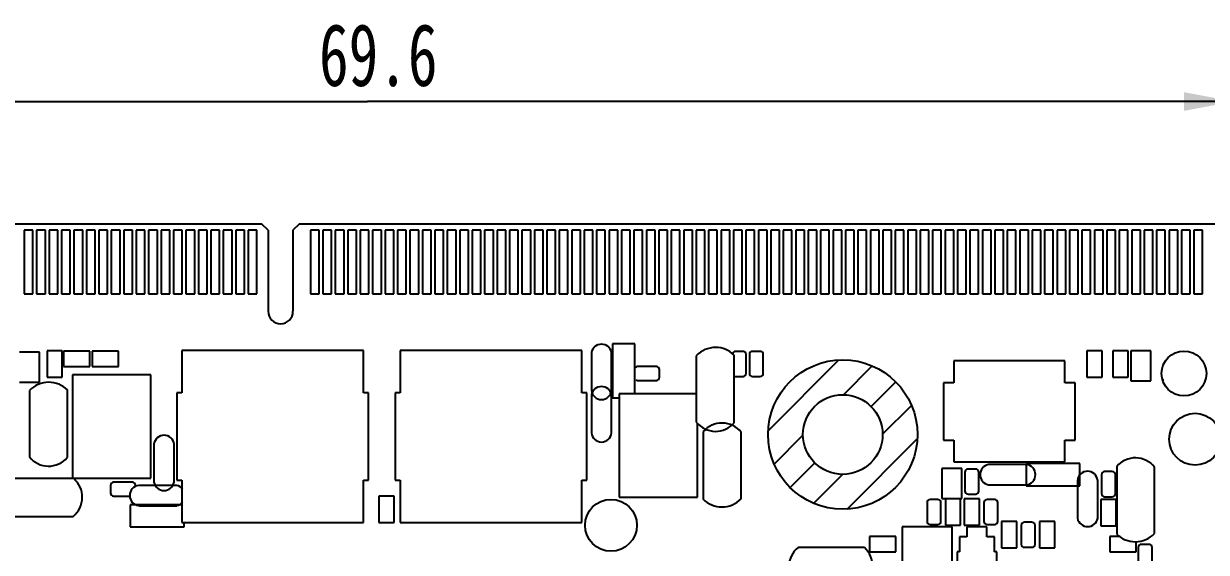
# Model space of a CAD drawing. Header units: millimetres. Extents: x 0 to 404, y 102 to 364.
# Drawn here: x 85.6 to 133.12, y 178.09 to 199.32 of the extents above; entities that cross this region are included whole.
import ezdxf

# ---------------------------------------------------------------- set-up
doc = ezdxf.new("R2010")
doc.units = ezdxf.units.MM
doc.header["$LTSCALE"] = 30.734
doc.layers.get('0').update_dxf_attribs({"linetype": 'CONTINUOUS'})
for name, color, linetype in [('02___PRT_ALL_AXES', 7, 'CONTINUOUS'), ('03___PRT_ALL_CURVES', 7, 'CONTINUOUS'), ('ECAD_C0402', 7, 'CONTINUOUS'), ('ECAD_C0603', 7, 'CONTINUOUS'), ('ECAD_FIDUCIAL_MARK', 7, 'CONTINUOUS'), ('ECAD_LCC21_P4MM_3X4MM_P8H', 7, 'CONTINUOUS'), ('ECAD_R0402', 7, 'CONTINUOUS'), ('ECAD_SMC0201', 7, 'CONTINUOUS'), ('ECAD_SMC0402', 7, 'CONTINUOUS'), ('ECAD_SMCR_P6X1P0_P40H', 7, 'CONTINUOUS'), ('ECAD_SML_7P0X6P6_3P0H', 7, 'CONTINUOUS'), ('ECAD_SMR0201', 7, 'CONTINUOUS'), ('ECAD_SMR0402', 7, 'CONTINUOUS'), ('ECAD_SOT563_0D5_1D6X1D2_H0D6', 7, 'CONTINUOUS'), ('ECAD_SOT723', 7, 'CONTINUOUS')]:
    doc.layers.add(name, color=color, linetype=linetype)
doc.styles.get("Standard").update_dxf_attribs({"font": 'txt', "width": 0.7})
doc.dimstyles.new('DIMSTYLE_4', dxfattribs={"dimtxt": 2.5, "dimasz": 2, "dimexe": 1, "dimexo": 0.6, "dimtad": 1, "dimdsep": 46, "dimtxsty": 'STANDARD', "dimblk": '_FILLED', "dimblk1": '_FILLED', "dimblk2": '_FILLED', "dimcen": 0.09, "dimazin": 2, "dimtp": 0.01, "dimtm": 0.01, "dimtfac": 1, "dimtofl": 0, "dimtmove": 0, "dimatfit": 3, "dimldrblk": '_FILLED', "dimfxl": 1, "dimtolj": 1, "dimarcsym": 0})

# ---------------------------------------------------------------- blocks, each defined once
blk = doc.blocks.new('_FILLED')
at = {"color": 0, "linetype": 'ByBlock'}
blk.add_solid([(0, 0), (-1, 0.1875), (-1, -0.1875)], dxfattribs=at)
blk = doc.blocks.new('*D30')
at = {"color": 2, "linetype": 'Continuous', "transparency": 16777216}
for p, q in [((64.621, 191.373), (64.621, 197.192)), ((134.221, 191.373), (134.221, 197.192)), ((64.621, 196.192), (99.421, 196.192)), ((134.221, 196.192), (99.421, 196.192))]:
    blk.add_line(p, q, dxfattribs=at)
at = {"color": 2, "linetype": 'Continuous', "transparency": 16777216, "xscale": 2, "yscale": 2, "zscale": 2, "rotation": 180}
blk.add_blockref('_FILLED', (64.621, 196.192), dxfattribs=at)
at = {"color": 2, "linetype": 'Continuous', "transparency": 16777216, "xscale": 2, "yscale": 2, "zscale": 2}
blk.add_blockref('_FILLED', (134.221, 196.192), dxfattribs=at)
at = {"color": 2, "linetype": 'Continuous', "transparency": 16777216, "insert": (99.847, 199.317), "char_height": 2.5, "width": 7, "attachment_point": 2, "line_spacing_factor": 0.9}
blk.add_mtext('69.6', dxfattribs=at)

msp = doc.modelspace()

# ---------------------------------------------------------------- linework, layer by layer
at = {"color": 7, "linetype": 'Continuous'}
for p, q in [((95.171, 191.273), (65.121, 191.273)), ((95.421, 191.023), (95.171, 191.273)), ((96.671, 191.273), (96.421, 191.023)), ((133.721, 191.273), (96.671, 191.273)), ((85.621, 191.023), (85.621, 188.473)), ((85.971, 191.023), (85.621, 191.023)), ((85.971, 188.473), (85.971, 191.023)), ((86.121, 191.023), (86.121, 188.473)), ((86.471, 191.023), (86.121, 191.023)), ((86.471, 188.473), (86.471, 191.023)), ((86.621, 191.023), (86.621, 188.473)), ((86.971, 191.023), (86.621, 191.023)), ((86.971, 188.473), (86.971, 191.023)), ((87.121, 191.023), (87.121, 188.473)), ((87.471, 191.023), (87.121, 191.023)), ((87.471, 188.473), (87.471, 191.023)), ((87.621, 191.023), (87.621, 188.473)), ((87.971, 191.023), (87.621, 191.023)), ((87.971, 188.473), (87.971, 191.023)), ((88.121, 191.023), (88.121, 188.473)), ((88.471, 191.023), (88.121, 191.023)), ((88.471, 188.473), (88.471, 191.023)), ((88.621, 191.023), (88.621, 188.473)), ((88.971, 191.023), (88.621, 191.023)), ((88.971, 188.473), (88.971, 191.023)), ((89.121, 191.023), (89.121, 188.473)), ((89.471, 191.023), (89.121, 191.023)), ((89.471, 188.473), (89.471, 191.023)), ((89.621, 191.023), (89.621, 188.473)), ((89.971, 191.023), (89.621, 191.023)), ((89.971, 188.473), (89.971, 191.023)), ((90.121, 191.023), (90.121, 188.473)), ((90.471, 191.023), (90.121, 191.023)), ((90.471, 188.473), (90.471, 191.023)), ((90.621, 191.023), (90.621, 188.473)), ((90.971, 191.023), (90.621, 191.023)), ((90.971, 188.473), (90.971, 191.023)), ((91.121, 191.023), (91.121, 188.473)), ((91.471, 191.023), (91.121, 191.023)), ((91.471, 188.473), (91.471, 191.023)), ((91.621, 191.023), (91.621, 188.473)), ((91.971, 191.023), (91.621, 191.023)), ((91.971, 188.473), (91.971, 191.023)), ((92.121, 191.023), (92.121, 188.473)), ((92.471, 191.023), (92.121, 191.023)), ((92.471, 188.473), (92.471, 191.023)), ((92.621, 191.023), (92.621, 188.473)), ((92.971, 191.023), (92.621, 191.023)), ((92.971, 188.473), (92.971, 191.023)), ((93.121, 191.023), (93.121, 188.473)), ((93.471, 191.023), (93.121, 191.023)), ((93.471, 188.473), (93.471, 191.023)), ((93.621, 191.023), (93.621, 188.473)), ((93.971, 191.023), (93.621, 191.023)), ((93.971, 188.473), (93.971, 191.023)), ((94.121, 191.023), (94.121, 188.473)), ((94.471, 191.023), (94.121, 191.023)), ((94.471, 188.473), (94.471, 191.023)), ((94.621, 191.023), (94.621, 188.473)), ((94.971, 191.023), (94.621, 191.023)), ((94.971, 188.473), (94.971, 191.023)), ((95.421, 191.023), (95.421, 187.773)), ((96.421, 191.023), (96.421, 187.773)), ((97.121, 191.023), (97.121, 188.473)), ((97.471, 191.023), (97.121, 191.023)), ((97.471, 188.473), (97.471, 191.023)), ((97.621, 191.023), (97.621, 188.473)), ((97.971, 191.023), (97.621, 191.023)), ((97.971, 188.473), (97.971, 191.023)), ((98.121, 191.023), (98.121, 188.473)), ((98.471, 191.023), (98.121, 191.023)), ((98.471, 188.473), (98.471, 191.023)), ((98.621, 191.023), (98.621, 188.473)), ((98.971, 191.023), (98.621, 191.023)), ((98.971, 188.473), (98.971, 191.023)), ((99.121, 191.023), (99.121, 188.473)), ((99.471, 191.023), (99.121, 191.023)), ((99.471, 188.473), (99.471, 191.023)), ((99.621, 191.023), (99.621, 188.473)), ((99.971, 191.023), (99.621, 191.023)), ((99.971, 188.473), (99.971, 191.023)), ((100.121, 191.023), (100.121, 188.473)), ((100.471, 191.023), (100.121, 191.023)), ((100.471, 188.473), (100.471, 191.023)), ((100.621, 191.023), (100.621, 188.473)), ((100.971, 191.023), (100.621, 191.023)), ((100.971, 188.473), (100.971, 191.023)), ((101.121, 191.023), (101.121, 188.473)), ((101.471, 191.023), (101.121, 191.023)), ((101.471, 188.473), (101.471, 191.023)), ((101.621, 191.023), (101.621, 188.473)), ((101.971, 191.023), (101.621, 191.023)), ((101.971, 188.473), (101.971, 191.023)), ((102.121, 191.023), (102.121, 188.473)), ((102.471, 191.023), (102.121, 191.023)), ((102.471, 188.473), (102.471, 191.023)), ((102.621, 191.023), (102.621, 188.473)), ((102.971, 191.023), (102.621, 191.023)), ((102.971, 188.473), (102.971, 191.023)), ((103.121, 191.023), (103.121, 188.473)), ((103.471, 191.023), (103.121, 191.023)), ((103.471, 188.473), (103.471, 191.023)), ((103.621, 191.023), (103.621, 188.473)), ((103.971, 191.023), (103.621, 191.023)), ((103.971, 188.473), (103.971, 191.023)), ((104.121, 191.023), (104.121, 188.473)), ((104.471, 191.023), (104.121, 191.023)), ((104.471, 188.473), (104.471, 191.023)), ((104.621, 191.023), (104.621, 188.473)), ((104.971, 191.023), (104.621, 191.023)), ((104.971, 188.473), (104.971, 191.023)), ((105.121, 191.023), (105.121, 188.473)), ((105.471, 191.023), (105.121, 191.023)), ((105.471, 188.473), (105.471, 191.023)), ((105.621, 191.023), (105.621, 188.473)), ((105.971, 191.023), (105.621, 191.023)), ((105.971, 188.473), (105.971, 191.023)), ((106.121, 191.023), (106.121, 188.473)), ((106.471, 191.023), (106.121, 191.023)), ((106.471, 188.473), (106.471, 191.023)), ((106.621, 191.023), (106.621, 188.473)), ((106.971, 191.023), (106.621, 191.023)), ((106.971, 188.473), (106.971, 191.023)), ((107.121, 191.023), (107.121, 188.473)), ((107.471, 191.023), (107.121, 191.023)), ((107.471, 188.473), (107.471, 191.023)), ((107.621, 191.023), (107.621, 188.473)), ((107.971, 191.023), (107.621, 191.023)), ((107.971, 188.473), (107.971, 191.023)), ((108.121, 191.023), (108.121, 188.473)), ((108.471, 191.023), (108.121, 191.023)), ((108.471, 188.473), (108.471, 191.023)), ((108.621, 191.023), (108.621, 188.473)), ((108.971, 191.023), (108.621, 191.023)), ((108.971, 188.473), (108.971, 191.023)), ((109.121, 191.023), (109.121, 188.473)), ((109.471, 191.023), (109.121, 191.023)), ((109.471, 188.473), (109.471, 191.023)), ((109.621, 191.023), (109.621, 188.473)), ((109.971, 191.023), (109.621, 191.023)), ((109.971, 188.473), (109.971, 191.023)), ((110.121, 191.023), (110.121, 188.473)), ((110.471, 191.023), (110.121, 191.023)), ((110.471, 188.473), (110.471, 191.023)), ((110.621, 191.023), (110.621, 188.473)), ((110.971, 191.023), (110.621, 191.023)), ((110.971, 188.473), (110.971, 191.023)), ((111.121, 191.023), (111.121, 188.473)), ((111.471, 191.023), (111.121, 191.023)), ((111.471, 188.473), (111.471, 191.023)), ((111.621, 191.023), (111.621, 188.473)), ((111.971, 191.023), (111.621, 191.023)), ((111.971, 188.473), (111.971, 191.023)), ((112.121, 191.023), (112.121, 188.473)), ((112.471, 191.023), (112.121, 191.023)), ((112.471, 188.473), (112.471, 191.023)), ((112.621, 191.023), (112.621, 188.473)), ((112.971, 191.023), (112.621, 191.023)), ((112.971, 188.473), (112.971, 191.023)), ((113.121, 191.023), (113.121, 188.473)), ((113.471, 191.023), (113.121, 191.023)), ((113.471, 188.473), (113.471, 191.023)), ((113.621, 191.023), (113.621, 188.473)), ((113.971, 191.023), (113.621, 191.023)), ((113.971, 188.473), (113.971, 191.023)), ((114.121, 191.023), (114.121, 188.473)), ((114.471, 191.023), (114.121, 191.023)), ((114.471, 188.473), (114.471, 191.023)), ((114.621, 191.023), (114.621, 188.473)), ((114.971, 191.023), (114.621, 191.023)), ((114.971, 188.473), (114.971, 191.023)), ((115.121, 191.023), (115.121, 188.473)), ((115.471, 191.023), (115.121, 191.023)), ((115.471, 188.473), (115.471, 191.023)), ((115.621, 191.023), (115.621, 188.473)), ((115.971, 191.023), (115.621, 191.023)), ((115.971, 188.473), (115.971, 191.023)), ((116.121, 191.023), (116.121, 188.473)), ((116.471, 191.023), (116.121, 191.023)), ((116.471, 188.473), (116.471, 191.023)), ((116.621, 191.023), (116.621, 188.473)), ((116.971, 191.023), (116.621, 191.023)), ((116.971, 188.473), (116.971, 191.023)), ((117.121, 191.023), (117.121, 188.473)), ((117.471, 191.023), (117.121, 191.023)), ((117.471, 188.473), (117.471, 191.023)), ((117.621, 191.023), (117.621, 188.473)), ((117.971, 191.023), (117.621, 191.023)), ((117.971, 188.473), (117.971, 191.023)), ((118.121, 191.023), (118.121, 188.473)), ((118.471, 191.023), (118.121, 191.023)), ((118.471, 188.473), (118.471, 191.023)), ((118.621, 191.023), (118.621, 188.473)), ((118.971, 191.023), (118.621, 191.023)), ((118.971, 188.473), (118.971, 191.023)), ((119.121, 191.023), (119.121, 188.473)), ((119.471, 191.023), (119.121, 191.023)), ((119.471, 188.473), (119.471, 191.023)), ((119.621, 191.023), (119.621, 188.473)), ((119.971, 191.023), (119.621, 191.023)), ((119.971, 188.473), (119.971, 191.023)), ((120.121, 191.023), (120.121, 188.473)), ((120.471, 191.023), (120.121, 191.023)), ((120.471, 188.473), (120.471, 191.023)), ((120.621, 191.023), (120.621, 188.473)), ((120.971, 191.023), (120.621, 191.023)), ((120.971, 188.473), (120.971, 191.023)), ((121.121, 191.023), (121.121, 188.473)), ((121.471, 191.023), (121.121, 191.023)), ((121.471, 188.473), (121.471, 191.023)), ((121.621, 191.023), (121.621, 188.473)), ((121.971, 191.023), (121.621, 191.023)), ((121.971, 188.473), (121.971, 191.023)), ((122.121, 191.023), (122.121, 188.473)), ((122.471, 191.023), (122.121, 191.023)), ((122.471, 188.473), (122.471, 191.023)), ((122.621, 191.023), (122.621, 188.473)), ((122.971, 191.023), (122.621, 191.023)), ((122.971, 188.473), (122.971, 191.023)), ((123.121, 191.023), (123.121, 188.473)), ((123.471, 191.023), (123.121, 191.023)), ((123.471, 188.473), (123.471, 191.023)), ((123.621, 191.023), (123.621, 188.473)), ((123.971, 191.023), (123.621, 191.023)), ((123.971, 188.473), (123.971, 191.023)), ((124.121, 191.023), (124.121, 188.473)), ((124.471, 191.023), (124.121, 191.023)), ((124.471, 188.473), (124.471, 191.023)), ((124.621, 191.023), (124.621, 188.473)), ((124.971, 191.023), (124.621, 191.023)), ((124.971, 188.473), (124.971, 191.023)), ((125.121, 191.023), (125.121, 188.473)), ((125.471, 191.023), (125.121, 191.023)), ((125.471, 188.473), (125.471, 191.023)), ((125.621, 191.023), (125.621, 188.473)), ((125.971, 191.023), (125.621, 191.023)), ((125.971, 188.473), (125.971, 191.023)), ((126.121, 191.023), (126.121, 188.473)), ((126.471, 191.023), (126.121, 191.023)), ((126.471, 188.473), (126.471, 191.023)), ((126.621, 191.023), (126.621, 188.473)), ((126.971, 191.023), (126.621, 191.023)), ((126.971, 188.473), (126.971, 191.023)), ((127.121, 191.023), (127.121, 188.473)), ((127.471, 191.023), (127.121, 191.023)), ((127.471, 188.473), (127.471, 191.023)), ((127.621, 191.023), (127.621, 188.473)), ((127.971, 191.023), (127.621, 191.023)), ((127.971, 188.473), (127.971, 191.023)), ((128.121, 191.023), (128.121, 188.473)), ((128.471, 191.023), (128.121, 191.023)), ((128.471, 188.473), (128.471, 191.023)), ((128.621, 191.023), (128.621, 188.473)), ((128.971, 191.023), (128.621, 191.023)), ((128.971, 188.473), (128.971, 191.023)), ((129.121, 191.023), (129.121, 188.473)), ((129.471, 191.023), (129.121, 191.023)), ((129.471, 188.473), (129.471, 191.023)), ((129.621, 191.023), (129.621, 188.473)), ((129.971, 191.023), (129.621, 191.023)), ((129.971, 188.473), (129.971, 191.023)), ((130.121, 191.023), (130.121, 188.473)), ((130.471, 191.023), (130.121, 191.023)), ((130.471, 188.473), (130.471, 191.023)), ((130.621, 191.023), (130.621, 188.473)), ((130.971, 191.023), (130.621, 191.023)), ((130.971, 188.473), (130.971, 191.023)), ((131.471, 191.023), (131.121, 191.023)), ((131.121, 191.023), (131.121, 188.473)), ((131.471, 188.473), (131.471, 191.023)), ((131.971, 191.023), (131.621, 191.023)), ((131.621, 191.023), (131.621, 188.473)), ((131.971, 188.473), (131.971, 191.023)), ((132.471, 191.023), (132.121, 191.023)), ((132.121, 191.023), (132.121, 188.473)), ((132.471, 188.473), (132.471, 191.023)), ((132.971, 191.023), (132.621, 191.023)), ((132.621, 191.023), (132.621, 188.473)), ((132.971, 188.473), (132.971, 191.023)), ((85.621, 188.473), (85.971, 188.473)), ((86.121, 188.473), (86.471, 188.473)), ((86.621, 188.473), (86.971, 188.473)), ((87.121, 188.473), (87.471, 188.473)), ((87.621, 188.473), (87.971, 188.473)), ((88.121, 188.473), (88.471, 188.473)), ((88.621, 188.473), (88.971, 188.473)), ((89.121, 188.473), (89.471, 188.473)), ((89.621, 188.473), (89.971, 188.473)), ((90.121, 188.473), (90.471, 188.473)), ((90.621, 188.473), (90.971, 188.473)), ((91.121, 188.473), (91.471, 188.473)), ((91.621, 188.473), (91.971, 188.473)), ((92.121, 188.473), (92.471, 188.473)), ((92.621, 188.473), (92.971, 188.473)), ((93.121, 188.473), (93.471, 188.473)), ((93.621, 188.473), (93.971, 188.473)), ((94.121, 188.473), (94.471, 188.473)), ((94.621, 188.473), (94.971, 188.473)), ((97.121, 188.473), (97.471, 188.473)), ((97.621, 188.473), (97.971, 188.473)), ((98.121, 188.473), (98.471, 188.473)), ((98.621, 188.473), (98.971, 188.473)), ((99.121, 188.473), (99.471, 188.473)), ((99.621, 188.473), (99.971, 188.473)), ((100.121, 188.473), (100.471, 188.473)), ((100.621, 188.473), (100.971, 188.473)), ((101.121, 188.473), (101.471, 188.473)), ((101.621, 188.473), (101.971, 188.473)), ((102.121, 188.473), (102.471, 188.473)), ((102.621, 188.473), (102.971, 188.473)), ((103.121, 188.473), (103.471, 188.473)), ((103.621, 188.473), (103.971, 188.473)), ((104.121, 188.473), (104.471, 188.473)), ((104.621, 188.473), (104.971, 188.473)), ((105.121, 188.473), (105.471, 188.473)), ((105.621, 188.473), (105.971, 188.473)), ((106.121, 188.473), (106.471, 188.473)), ((106.621, 188.473), (106.971, 188.473)), ((107.121, 188.473), (107.471, 188.473)), ((107.621, 188.473), (107.971, 188.473)), ((108.121, 188.473), (108.471, 188.473)), ((108.621, 188.473), (108.971, 188.473)), ((109.121, 188.473), (109.471, 188.473)), ((109.621, 188.473), (109.971, 188.473)), ((110.121, 188.473), (110.471, 188.473)), ((110.621, 188.473), (110.971, 188.473)), ((111.121, 188.473), (111.471, 188.473)), ((111.621, 188.473), (111.971, 188.473)), ((112.121, 188.473), (112.471, 188.473)), ((112.621, 188.473), (112.971, 188.473)), ((113.121, 188.473), (113.471, 188.473)), ((113.621, 188.473), (113.971, 188.473)), ((114.121, 188.473), (114.471, 188.473)), ((114.621, 188.473), (114.971, 188.473)), ((115.121, 188.473), (115.471, 188.473)), ((115.621, 188.473), (115.971, 188.473)), ((116.121, 188.473), (116.471, 188.473)), ((116.621, 188.473), (116.971, 188.473)), ((117.121, 188.473), (117.471, 188.473)), ((117.621, 188.473), (117.971, 188.473)), ((118.121, 188.473), (118.471, 188.473)), ((118.621, 188.473), (118.971, 188.473)), ((119.121, 188.473), (119.471, 188.473)), ((119.621, 188.473), (119.971, 188.473)), ((120.121, 188.473), (120.471, 188.473)), ((120.621, 188.473), (120.971, 188.473)), ((121.121, 188.473), (121.471, 188.473)), ((121.621, 188.473), (121.971, 188.473)), ((122.121, 188.473), (122.471, 188.473)), ((122.621, 188.473), (122.971, 188.473)), ((123.121, 188.473), (123.471, 188.473)), ((123.621, 188.473), (123.971, 188.473)), ((124.121, 188.473), (124.471, 188.473)), ((124.621, 188.473), (124.971, 188.473)), ((125.121, 188.473), (125.471, 188.473)), ((125.621, 188.473), (125.971, 188.473)), ((126.121, 188.473), (126.471, 188.473)), ((126.621, 188.473), (126.971, 188.473)), ((127.121, 188.473), (127.471, 188.473)), ((127.621, 188.473), (127.971, 188.473)), ((128.121, 188.473), (128.471, 188.473)), ((128.621, 188.473), (128.971, 188.473)), ((129.121, 188.473), (129.471, 188.473)), ((129.621, 188.473), (129.971, 188.473)), ((130.121, 188.473), (130.471, 188.473)), ((130.621, 188.473), (130.971, 188.473)), ((131.121, 188.473), (131.471, 188.473)), ((131.621, 188.473), (131.971, 188.473)), ((132.121, 188.473), (132.471, 188.473)), ((132.621, 188.473), (132.971, 188.473)), ((122.98, 185.782), (122.98, 184.902)), ((127.43, 185.782), (122.98, 185.782)), ((127.43, 184.902), (127.43, 185.782)), ((122.555, 184.902), (122.555, 182.6)), ((122.98, 184.902), (122.555, 184.902)), ((127.855, 184.902), (127.43, 184.902)), ((127.855, 182.6), (127.855, 184.902)), ((122.555, 182.6), (122.98, 182.6)), ((122.98, 182.6), (122.98, 181.722)), ((127.43, 182.6), (127.855, 182.6)), ((127.43, 181.722), (127.43, 182.6)), ((122.98, 181.722), (127.43, 181.722))]:
    msp.add_line(p, q, dxfattribs=at)
msp.add_arc((95.921, 187.773), 0.5, 180, 360, dxfattribs=at)
at = {"layer": '02___PRT_ALL_AXES', "color": 7, "linetype": 'Continuous'}
for centre, radius in [((132.221, 185.273), 0.9), ((118.511, 182.823), 1.6)]:
    msp.add_circle(centre, radius, dxfattribs=at)
at = {"layer": '03___PRT_ALL_CURVES', "color": 2, "linetype": 'Continuous'}
for p, q in [((115.515, 182.976), (118.357, 185.819)), ((118.542, 184.422), (119.697, 185.578)), ((119.648, 183.948), (120.638, 184.938)), ((120.111, 182.831), (121.273, 183.993)), ((115.755, 181.636), (116.911, 182.792)), ((118.689, 179.828), (121.506, 182.645)), ((116.395, 180.696), (117.385, 181.686)), ((117.341, 180.06), (118.503, 181.223))]:
    msp.add_line(p, q, dxfattribs=at)
at = {"layer": '03___PRT_ALL_CURVES', "color": 40, "linetype": 'Continuous'}
for radius in [3, 1.6]:
    msp.add_circle((118.511, 182.823), radius, dxfattribs=at)
at = {"layer": 'ECAD_C0402', "color": 7, "linetype": 'Continuous'}
for p, q in [((108.41, 186.114), (108.41, 184.59)), ((109.223, 184.59), (109.223, 186.114)), ((108.41, 184.412), (108.41, 182.888)), ((109.223, 182.888), (109.223, 184.412)), ((90.834, 182.431), (90.834, 180.907)), ((91.646, 180.907), (91.646, 182.431)), ((91.748, 180.78), (90.224, 180.78)), ((90.224, 179.967), (91.748, 179.967))]:
    msp.add_line(p, q, dxfattribs=at)
for centre, radius, start, end in [((108.817, 186.034), 0.414, 11.2065, 168.7935), ((108.817, 184.332), 0.414, 11.2065, 168.7935), ((108.817, 184.634), 0.409, 186.1355, 353.8645), ((91.24, 182.387), 0.409, 6.1355, 173.8645), ((108.817, 182.932), 0.409, 186.1355, 353.8645), ((90.268, 180.374), 0.409, 96.1355, 263.8645), ((91.24, 180.988), 0.414, 191.2065, 348.7935), ((91.668, 180.374), 0.414, 38.9668, 78.7935), ((91.668, 180.374), 0.414, 281.2065, 321.0332)]:
    msp.add_arc(centre, radius, start, end, dxfattribs=at)
at = {"layer": 'ECAD_C0603', "color": 7, "linetype": 'Continuous'}
for p, q in [((112.627, 185.987), (112.627, 183.32)), ((114.151, 183.295), (114.151, 186.013)), ((131.372, 185.047), (131.372, 184.982)), ((85.83, 184.59), (85.83, 181.923)), ((87.354, 181.898), (87.354, 184.616)), ((112.906, 182.939), (112.906, 180.221)), ((114.43, 180.247), (114.43, 182.914)), ((129.518, 181.542), (129.518, 178.824)), ((131.042, 178.85), (131.042, 181.517)), ((87.608, 181.06), (84.89, 181.06)), ((84.915, 179.536), (87.582, 179.536)), ((119.383, 178.291), (116.716, 178.291))]:
    msp.add_line(p, q, dxfattribs=at)
for centre, radius, start, end in [((113.402, 185.243), 1.074, 90.0002, 136.1382), ((113.402, 185.243), 1.074, 45.7622, 90.0002), ((86.605, 183.846), 1.074, 90.0002, 136.1382), ((86.605, 183.846), 1.074, 45.7622, 90.0002), ((130.597, 184.303), 1.074, 43.8618, 44.7894), ((113.399, 183.943), 0.992, 218.8737, 319.2167), ((113.658, 182.291), 0.992, 38.8737, 139.2167), ((86.602, 182.546), 0.992, 218.8737, 319.2167), ((130.269, 180.894), 0.992, 38.8737, 139.2167), ((86.96, 180.308), 0.992, 308.8737, 49.2167), ((113.656, 180.991), 1.074, 225.7622, 270.0002), ((113.656, 180.991), 1.074, 270.0002, 316.1382), ((130.267, 179.594), 1.074, 225.7622, 270.0002), ((130.267, 179.594), 1.074, 270.0002, 316.1382), ((117.339, 177.518), 0.992, 128.8737, 229.2167), ((118.639, 177.516), 1.074, 0.0002, 46.1382)]:
    msp.add_arc(centre, radius, start, end, dxfattribs=at)
at = {"layer": 'ECAD_FIDUCIAL_MARK', "color": 7, "linetype": 'Continuous'}
for centre in [(132.667, 182.634), (109.198, 179.18)]:
    msp.add_circle(centre, 1.041, dxfattribs=at)
at = {"layer": 'ECAD_LCC21_P4MM_3X4MM_P8H', "color": 7, "linetype": 'Continuous'}
for p, q in [((87.557, 185.217), (87.557, 181.067)), ((90.707, 185.217), (87.557, 185.217)), ((90.707, 181.067), (90.707, 185.217)), ((109.528, 184.455), (109.528, 180.305)), ((112.627, 184.455), (109.528, 184.455)), ((112.678, 180.305), (112.678, 183.285)), ((87.608, 181.067), (90.707, 181.067)), ((109.528, 180.305), (112.678, 180.305))]:
    msp.add_line(p, q, dxfattribs=at)
at = {"layer": 'ECAD_R0402', "color": 7, "linetype": 'Continuous'}
for p, q in [((109.264, 186.46), (109.264, 184.301)), ((110.153, 186.46), (109.264, 186.46)), ((110.153, 184.455), (110.153, 186.46)), ((109.264, 184.301), (109.528, 184.301)), ((89.884, 180.003), (89.884, 179.114)), ((91.959, 180.003), (89.884, 180.003)), ((92.043, 179.114), (92.043, 179.297)), ((89.884, 179.114), (92.043, 179.114))]:
    msp.add_line(p, q, dxfattribs=at)
at = {"layer": 'ECAD_SMC0201', "color": 7, "linetype": 'Continuous'}
for p, q in [((114.506, 186.161), (114.202, 186.161)), ((114.633, 185.28), (114.633, 186.034)), ((114.76, 186.034), (114.76, 185.28)), ((115.192, 186.161), (114.887, 186.161)), ((115.319, 185.28), (115.319, 186.034)), ((111.023, 185.555), (110.269, 185.555)), ((111.15, 185.124), (111.15, 185.428)), ((110.269, 184.997), (111.023, 184.997)), ((114.202, 185.153), (114.506, 185.153)), ((114.887, 185.153), (115.192, 185.153)), ((123.422, 181.309), (123.422, 180.556)), ((123.854, 181.436), (123.549, 181.436)), ((123.981, 180.556), (123.981, 181.309)), ((128.908, 181.208), (128.908, 180.454)), ((129.34, 181.335), (129.035, 181.335)), ((129.467, 180.454), (129.467, 181.208)), ((89.085, 180.78), (89.085, 180.475)), ((89.966, 180.907), (89.212, 180.907)), ((89.212, 180.348), (89.907, 180.348)), ((122.33, 180.217), (122.025, 180.217)), ((123.549, 180.429), (123.854, 180.429)), ((124.616, 180.217), (124.311, 180.217)), ((129.035, 180.327), (129.34, 180.327)), ((121.898, 180.09), (121.898, 179.336)), ((122.457, 179.336), (122.457, 180.09)), ((124.184, 180.09), (124.184, 179.336)), ((124.743, 179.336), (124.743, 180.09)), ((122.025, 179.209), (122.33, 179.209)), ((124.311, 179.209), (124.616, 179.209)), ((125.682, 179.176), (125.682, 178.422)), ((126.114, 179.303), (125.809, 179.303)), ((126.241, 178.422), (126.241, 179.176)), ((125.809, 178.295), (126.114, 178.295)), ((130.381, 178.287), (130.381, 177.533)), ((130.813, 178.414), (130.508, 178.414)), ((130.94, 177.533), (130.94, 178.287))]:
    msp.add_line(p, q, dxfattribs=at)
for centre, start, end in [((114.202, 186.034), 90, 165.4105), ((114.506, 186.034), 0, 90), ((114.887, 186.034), 90, 180), ((115.192, 186.034), 0, 90), ((110.269, 185.428), 90, 159.889), ((111.023, 185.428), 0, 90), ((110.269, 185.124), 240, 270), ((111.023, 185.124), 270, 360), ((114.202, 185.28), 245.7412, 270), ((114.506, 185.28), 270, 360), ((114.887, 185.28), 180, 270), ((115.192, 185.28), 270, 360), ((123.549, 181.309), 90, 180), ((123.854, 181.309), 0, 90), ((129.035, 181.208), 90, 180), ((129.34, 181.208), 0, 90), ((89.212, 180.78), 90, 180), ((89.966, 180.78), 0, 90), ((89.212, 180.475), 180, 270), ((122.025, 180.09), 90, 180), ((122.33, 180.09), 0, 90), ((123.549, 180.556), 180, 270), ((123.854, 180.556), 270, 360), ((124.311, 180.09), 90, 180), ((124.616, 180.09), 0, 90), ((129.035, 180.454), 180, 270), ((129.34, 180.454), 270, 360), ((122.025, 179.336), 180, 270), ((122.33, 179.336), 270, 360), ((124.311, 179.336), 180, 270), ((124.616, 179.336), 270, 360), ((125.809, 179.176), 90, 180), ((126.114, 179.176), 0, 90), ((125.809, 178.422), 180, 270), ((126.114, 178.422), 270, 360), ((130.508, 178.287), 90, 180), ((130.813, 178.287), 0, 90)]:
    msp.add_arc(centre, 0.127, start, end, dxfattribs=at)
at = {"layer": 'ECAD_SMC0402', "color": 7, "linetype": 'Continuous'}
for p, q in [((125.886, 181.618), (124.362, 181.618)), ((124.362, 180.806), (125.886, 180.806)), ((127.943, 180.983), (127.943, 179.459)), ((128.756, 179.459), (128.756, 180.983))]:
    msp.add_line(p, q, dxfattribs=at)
for centre, radius, start, end in [((124.442, 181.212), 0.414, 101.2065, 258.7935), ((125.842, 181.212), 0.409, 276.1355, 83.8645), ((128.349, 180.94), 0.409, 6.1355, 173.8645), ((128.349, 179.54), 0.414, 191.2065, 348.7935)]:
    msp.add_arc(centre, radius, start, end, dxfattribs=at)
at = {"layer": 'ECAD_SMCR_P6X1P0_P40H', "color": 7, "linetype": 'Continuous'}
for p, q in [((86.232, 186.132), (85.428, 186.132)), ((86.232, 184.928), (86.232, 186.132)), ((130.885, 186.182), (130.081, 186.182)), ((130.081, 186.182), (130.081, 184.979)), ((130.885, 184.979), (130.885, 186.182)), ((85.428, 184.928), (86.232, 184.928)), ((130.081, 184.979), (130.885, 184.979)), ((123.29, 181.458), (122.487, 181.458)), ((122.487, 181.458), (122.487, 180.255)), ((123.29, 180.255), (123.29, 181.458)), ((122.487, 180.255), (123.29, 180.255))]:
    msp.add_line(p, q, dxfattribs=at)
at = {"layer": 'ECAD_SML_7P0X6P6_3P0H', "color": 7, "linetype": 'Continuous'}
for p, q in [((91.959, 186.198), (91.959, 184.498)), ((99.259, 186.198), (91.959, 186.198)), ((99.259, 184.498), (99.259, 186.198)), ((100.722, 186.198), (100.722, 184.498)), ((108.022, 186.198), (100.722, 186.198)), ((108.022, 184.498), (108.022, 186.198)), ((91.759, 184.498), (91.759, 180.997)), ((91.959, 184.498), (91.759, 184.498)), ((99.459, 184.498), (99.259, 184.498)), ((99.459, 180.997), (99.459, 184.498)), ((100.522, 184.498), (100.522, 180.997)), ((100.722, 184.498), (100.522, 184.498)), ((108.222, 184.498), (108.022, 184.498)), ((108.222, 180.997), (108.222, 184.498)), ((91.759, 180.997), (91.959, 180.997)), ((91.959, 180.997), (91.959, 179.297)), ((99.259, 179.297), (99.259, 180.997)), ((99.259, 180.997), (99.459, 180.997)), ((100.522, 180.997), (100.722, 180.997)), ((100.722, 180.997), (100.722, 179.297)), ((108.022, 179.297), (108.022, 180.997)), ((108.022, 180.997), (108.222, 180.997)), ((91.959, 179.297), (99.259, 179.297)), ((100.722, 179.297), (108.022, 179.297))]:
    msp.add_line(p, q, dxfattribs=at)
at = {"layer": 'ECAD_SMR0201', "color": 7, "linetype": 'Continuous'}
for p, q in [((86.541, 186.186), (86.541, 185.128)), ((87.151, 186.186), (86.541, 186.186)), ((87.151, 185.128), (87.151, 186.186)), ((87.206, 186.165), (87.206, 185.555)), ((88.264, 186.165), (87.206, 186.165)), ((88.264, 185.555), (88.264, 186.165)), ((88.349, 186.165), (88.349, 185.555)), ((89.407, 186.165), (88.349, 186.165)), ((89.407, 185.555), (89.407, 186.165)), ((128.934, 186.186), (128.324, 186.186)), ((128.324, 186.186), (128.324, 185.128)), ((128.934, 185.128), (128.934, 186.186)), ((129.975, 186.186), (129.365, 186.186)), ((129.365, 186.186), (129.365, 185.128)), ((129.975, 185.128), (129.975, 186.186)), ((87.206, 185.555), (88.264, 185.555)), ((88.349, 185.555), (89.407, 185.555)), ((86.541, 185.128), (87.151, 185.128)), ((128.324, 185.128), (128.934, 185.128)), ((129.365, 185.128), (129.975, 185.128)), ((99.876, 180.344), (99.876, 179.286)), ((100.486, 180.344), (99.876, 180.344)), ((100.486, 179.286), (100.486, 180.344)), ((123.244, 180.243), (122.634, 180.243)), ((122.634, 180.243), (122.634, 179.184)), ((123.244, 179.184), (123.244, 180.243)), ((124.006, 180.243), (123.396, 180.243)), ((123.396, 180.243), (123.396, 179.184)), ((124.006, 179.184), (124.006, 180.243)), ((129.492, 180.217), (128.883, 180.217)), ((128.883, 180.217), (128.883, 179.159)), ((129.492, 179.159), (129.492, 180.217)), ((99.876, 179.286), (100.486, 179.286)), ((122.634, 179.184), (123.244, 179.184)), ((123.396, 179.184), (124.006, 179.184)), ((125.505, 179.328), (124.895, 179.328)), ((124.895, 179.328), (124.895, 178.27)), ((125.505, 178.27), (125.505, 179.328)), ((127.029, 179.328), (126.419, 179.328)), ((126.419, 179.328), (126.419, 178.27)), ((127.029, 178.27), (127.029, 179.328)), ((120.649, 178.723), (119.591, 178.723)), ((119.591, 178.723), (119.591, 178.113)), ((120.649, 178.113), (120.649, 178.723)), ((128.883, 179.159), (129.492, 179.159)), ((129.653, 178.723), (129.243, 178.723)), ((129.243, 178.723), (129.243, 178.113)), ((124.895, 178.27), (125.505, 178.27)), ((126.419, 178.27), (127.029, 178.27)), ((130.301, 178.113), (130.301, 178.52)), ((119.591, 178.113), (120.649, 178.113)), ((129.243, 178.113), (130.301, 178.113))]:
    msp.add_line(p, q, dxfattribs=at)
at = {"layer": 'ECAD_SMR0402', "color": 7, "linetype": 'Continuous'}
for p, q in [((128.034, 181.654), (125.875, 181.654)), ((125.875, 181.654), (125.875, 180.765)), ((128.034, 180.765), (128.034, 181.654)), ((125.875, 180.765), (128.034, 180.765))]:
    msp.add_line(p, q, dxfattribs=at)
at = {"layer": 'ECAD_SOT563_0D5_1D6X1D2_H0D6', "color": 7, "linetype": 'Continuous'}
for p, q in [((122.909, 179.12), (120.897, 179.12)), ((120.897, 179.12), (120.897, 177.716)), ((122.909, 177.716), (122.909, 179.12))]:
    msp.add_line(p, q, dxfattribs=at)
at = {"layer": 'ECAD_SOT723', "color": 7, "linetype": 'Continuous'}
for p, q in [((123.503, 178.716), (123.203, 178.716)), ((123.203, 178.716), (123.203, 178.116)), ((124.306, 179.116), (123.503, 179.116)), ((123.503, 179.116), (123.503, 178.716)), ((124.306, 178.716), (124.306, 179.116)), ((124.606, 178.716), (124.306, 178.716)), ((124.606, 178.116), (124.606, 178.716)), ((123.203, 178.116), (123.103, 178.116)), ((123.103, 178.116), (123.103, 177.313)), ((124.706, 178.116), (124.606, 178.116)), ((124.706, 177.313), (124.706, 178.116))]:
    msp.add_line(p, q, dxfattribs=at)

# ---------------------------------------------------------------- dimensions: what is measured, and where the dimension line sits
at = {"color": 2, "linetype": 'Continuous'}
dim = msp.add_linear_dim(base=(134.221, 196.192), p1=(64.621, 190.773), p2=(134.221, 190.773), dimstyle='DIMSTYLE_4', dxfattribs=at)
dim.commit()
dim.dimension.update_dxf_attribs({"geometry": '*D30', "text_midpoint": (99.847, 196.192), "dimtype": 160})

doc.saveas('drawing.dxf')
